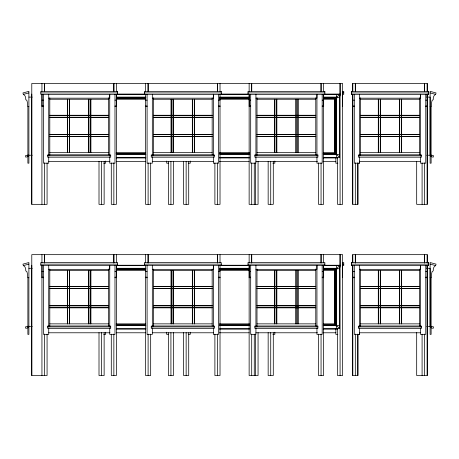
<?xml version="1.0" encoding="UTF-8"?>
<svg xmlns="http://www.w3.org/2000/svg" width="459" height="459" viewBox="0 0 459 459"><rect width="100%" height="100%" fill="white"/><g stroke="black" fill="none" stroke-linecap="round" stroke-linejoin="round"><path stroke-width="0.69" d="M47.07 334.175L47.07 375.525L31.78 375.525L31.78 254.665L342.644 254.665L342.644 375.525L337.514 375.525L337.514 328.472M47.07 162.991L47.07 204.335L31.78 204.335L31.78 83.475L342.644 83.475L342.644 204.335L337.514 204.335L337.514 157.288M44.506 263.127L44.506 254.665L44.506 262.531M44.506 91.238L44.506 83.475L44.506 91.341M99.006 332.614L99.006 375.525L104.136 375.525L104.136 332.752M99.006 161.425L99.006 204.335L104.136 204.335L104.136 161.562M101.571 375.525L101.571 332.614M101.571 204.335L101.571 161.425M109.741 265.434L109.741 269.358L48.729 269.358M109.741 94.244L109.741 98.169L48.729 98.169M113.855 263.127L113.855 254.665L113.855 262.531M113.855 91.238L113.855 83.475L113.855 91.341M148.108 263.127L148.108 254.665L148.108 262.531M148.108 91.238L148.108 83.475L148.108 91.341M168.355 332.752L168.355 375.525L173.485 375.525L173.485 332.614M168.355 161.562L168.355 204.335L173.485 204.335L173.485 161.425M170.92 375.525L170.92 332.614M170.92 204.335L170.92 161.425M183.583 332.614L183.583 375.525L188.712 375.525L188.712 332.752M183.583 161.425L183.583 204.335L188.712 204.335L188.712 161.562M186.147 375.525L186.147 332.614M186.147 204.335L186.147 161.425M213.343 265.434L213.343 269.358L152.325 269.358M213.343 94.244L213.343 98.169L152.325 98.169M217.457 263.127L217.457 254.665L217.457 262.531M217.457 91.238L217.457 83.475L217.457 91.341M251.704 263.127L251.704 254.665L251.704 262.531M251.704 91.238L251.704 83.475L251.704 91.341M255.497 375.525L255.497 334.043M255.497 204.335L255.497 162.859M258.061 332.614L258.061 375.525L249.139 375.525L249.139 265.394M258.061 161.425L258.061 204.335L249.139 204.335L249.139 94.204M268.159 332.614L268.159 375.525L273.289 375.525L273.289 332.752M268.159 161.425L268.159 204.335L273.289 204.335L273.289 161.562M270.724 375.525L270.724 332.614M270.724 204.335L270.724 161.425M316.945 265.434L316.945 269.358L255.927 269.358M316.945 94.244L316.945 98.169L255.927 98.169M321.059 263.127L321.059 254.665L321.059 262.531M321.059 91.238L321.059 83.475L321.059 91.341M334.789 325.001L334.789 268.997M334.789 153.817L334.789 97.813M340.079 375.525L340.079 254.665L340.079 267.167M340.079 204.335L340.079 83.475L340.079 95.977M352.741 375.525L352.741 265.394L352.741 375.525L357.871 375.525L357.871 334.175L357.871 375.525M352.741 254.665L352.741 262.531L352.741 254.665L427.22 254.665L427.22 262.531M352.741 204.335L352.741 94.204L352.741 204.335L357.871 204.335L357.871 162.991L357.871 204.335M352.741 83.475L352.741 91.341L352.741 83.475L427.22 83.475L427.22 91.341L427.22 83.475M355.306 263.127L355.306 254.665L355.306 262.531M355.306 91.238L355.306 83.475L355.306 91.341M420.542 265.434L420.542 269.358L359.529 269.358M420.542 94.244L420.542 98.169L359.529 98.169M424.655 263.127L424.655 254.665L424.655 262.531M424.655 91.238L424.655 83.475L424.655 91.341M416.686 332.614L416.686 375.525L427.22 375.525L427.22 265.394M416.686 161.425L416.686 204.335L427.22 204.335L427.22 94.204M430.106 106.528L431.058 106.528L431.443 105.989A13.954 13.954 0 0 1 432.235 100.154A1.073 1.073 0 0 0 433.296 98.949A4.504 4.504 0 0 1 435.666 94.399L436.05 92.953L430.106 91.364L430.106 163.192L431.121 163.192L431.121 106.557M430.106 277.718L431.058 277.718L431.443 277.179A13.954 13.954 0 0 1 432.235 271.344A1.073 1.073 0 0 0 433.296 270.139A4.504 4.504 0 0 1 435.666 265.589L436.05 264.143L430.106 262.548L430.106 334.381L431.121 334.381L431.121 277.747M336.499 97.532L339.597 94.428L323.629 94.428M336.499 268.716L339.597 265.618L40.817 265.589L40.817 262.548L117.653 262.548L117.653 265.589M27.879 106.557L27.879 163.192L28.894 163.192L28.894 91.364L22.95 92.953L23.334 94.399L28.894 92.913M28.315 154.958L25.429 155.733L25.813 157.179L28.28 156.519M27.879 277.747L27.879 334.381L28.894 334.381L28.894 262.548L22.95 264.143L23.334 265.589L28.894 264.097M28.315 326.148L25.429 326.923L25.813 328.369L28.28 327.709M342.339 91.364L343.762 91.364L343.762 94.399L342.339 94.399M40.817 92.953L117.653 92.953M144.419 92.953L221.249 92.953M248.021 92.953L324.852 92.953M342.339 92.913L343.762 92.913M351.617 92.953L428.448 92.953M117.297 94.055L144.465 94.055M221.181 94.055L248.348 94.055M325.064 94.055L340.079 94.055M116.586 94.428L145.893 94.428M219.752 94.428L249.776 94.428M28.894 97.101L32.233 97.101M116.385 97.101L145.646 97.101M219.522 97.101L249.489 97.101M323.365 97.101L336.923 97.101M426.767 97.101L430.106 97.101L430.106 155.234L426.767 155.234M116.586 97.532L145.893 97.532M219.752 97.532L249.776 97.532M323.629 97.532L339.597 97.532M116.385 98.065L145.646 98.065M219.522 98.065L249.489 98.065M323.365 98.065L336.923 98.065M116.173 98.169L145.56 98.169M219.391 98.169L249.495 98.169M323.32 98.169L334.789 98.169L334.789 153.736L323.32 153.736M49.796 99.242L108.565 99.242M116.173 99.242L145.56 99.242M153.398 99.242L212.167 99.242M219.391 99.242L249.495 99.242M256.994 99.242L315.769 99.242M323.32 99.242L334.789 99.242M360.596 99.242L419.365 99.242M41.993 100.154L43.49 100.154M114.98 100.154L116.477 100.154M145.595 100.154L147.092 100.154M218.582 100.154L220.073 100.154M249.197 100.154L250.689 100.154M322.178 100.154L323.675 100.154M352.793 100.154L354.291 100.154M425.78 100.154L427.277 100.154M41.993 105.989L43.49 105.989M114.98 105.989L116.477 105.989M145.595 105.989L147.092 105.989M218.582 105.989L220.073 105.989M249.197 105.989L250.689 105.989M322.178 105.989L323.675 105.989M352.793 105.989L354.291 105.989M425.78 105.989L427.277 105.989M28.894 106.528L27.942 106.528L27.557 105.989A13.954 13.954 0 0 0 26.765 100.154A1.073 1.073 0 0 1 25.704 98.949A4.504 4.504 0 0 0 23.334 94.399M43.49 106.528L41.993 106.528L41.993 94.342M114.98 106.528L116.477 106.528L116.477 94.342M145.595 106.528L147.092 106.528M218.582 106.528L220.073 106.528M250.689 106.528L249.197 106.528L249.197 94.342M322.178 106.528L323.675 106.528L323.675 94.342M352.793 106.528L354.291 106.528M425.78 106.528L427.277 106.528M49.796 115.266L108.565 115.266M153.398 115.266L212.167 115.266M256.994 115.266L315.769 115.266M360.596 115.266L419.365 115.266M49.796 115.427L108.565 115.427M153.398 115.427L212.167 115.427M256.994 115.427L315.769 115.427M360.596 115.427L419.365 115.427M49.796 117.246L108.565 117.246M153.398 117.246L212.167 117.246M256.994 117.246L315.769 117.246M360.596 117.246L419.365 117.246M49.796 117.406L108.565 117.406M153.398 117.406L212.167 117.406M256.994 117.406L315.769 117.406M360.596 117.406L419.365 117.406M49.796 134.504L108.565 134.504M153.398 134.504L212.167 134.504M256.994 134.504L315.769 134.504M360.596 134.504L419.365 134.504M49.796 134.665L108.565 134.665M153.398 134.665L212.167 134.665M256.994 134.665L315.769 134.665M360.596 134.665L419.365 134.665M49.796 136.478L108.565 136.478M153.398 136.478L212.167 136.478M256.994 136.478L315.769 136.478M360.596 136.478L419.365 136.478M49.796 136.639L108.565 136.639M153.398 136.639L212.167 136.639M256.994 136.639L315.769 136.639M360.596 136.639L419.365 136.639M49.796 152.669L108.565 152.669M116.173 152.669L145.56 152.669M153.398 152.669L212.167 152.669M219.391 152.669L249.495 152.669M256.994 152.669L315.769 152.669M323.32 152.669L334.789 152.669M360.596 152.669L419.365 152.669M116.173 153.736L145.56 153.736M219.391 153.736L249.495 153.736M116.138 153.845L145.4 153.845M219.987 153.845L249.243 153.845M323.119 153.845L335.965 153.845M116.586 154.379L145.893 154.379M219.752 154.379L249.776 154.379M323.629 154.379L339.597 154.379M48.373 154.803L109.988 154.803M151.975 154.803L213.59 154.803M255.577 154.803L317.186 154.803M359.173 154.803L420.788 154.803M28.894 155.234L32.233 155.234M47.656 155.733L110.705 155.733M151.258 155.733L214.307 155.733M254.86 155.733L317.903 155.733M358.456 155.733L421.505 155.733M116.586 157.477L145.893 157.477M219.752 157.477L249.776 157.477M323.629 157.477L339.597 157.477L339.597 94.428M116.265 157.959L145.52 157.959M219.396 157.959L249.369 157.959M323.239 157.959L337.514 157.959M48.729 161.591L109.942 161.591M116.322 161.591L145.417 161.591M152.325 161.591L213.676 161.591M219.35 161.591L249.151 161.591M255.927 161.591L317.41 161.591M323.084 161.591L335.856 161.591M359.42 161.591L420.542 161.591M103.717 163.192L105.685 163.192L105.685 161.046M168.665 163.192L166.697 163.192L166.697 161.046M188.299 163.192L190.261 163.192L190.261 161.046M272.875 163.192L274.838 163.192L274.838 161.046M337.818 163.192L335.856 163.192L335.856 157.46M342.339 262.548L343.762 262.548L343.762 265.589L342.339 265.589M40.817 264.143L117.653 264.143M144.419 264.143L221.249 264.143M248.021 264.143L324.852 264.143M342.339 264.097L343.762 264.097M351.617 264.143L428.448 264.143M117.297 265.245L144.465 265.245M221.181 265.245L248.348 265.245M325.064 265.245L340.079 265.245M28.894 268.291L32.233 268.291M116.385 268.291L145.646 268.291M219.522 268.291L249.489 268.291M323.365 268.291L336.923 268.291M426.767 268.291L430.106 268.291L430.106 326.424L426.767 326.424M116.586 268.716L145.893 268.716M219.752 268.716L249.776 268.716M323.629 268.716L339.597 268.716M116.385 269.249L145.646 269.249M219.522 269.249L249.489 269.249M323.365 269.249L336.923 269.249M116.173 269.358L145.56 269.358M219.391 269.358L249.495 269.358M323.32 269.358L334.789 269.358L334.789 324.926L323.32 324.926M49.796 270.426L108.565 270.426M116.173 270.426L145.56 270.426M153.398 270.426L212.167 270.426M219.391 270.426L249.495 270.426M256.994 270.426L315.769 270.426M323.32 270.426L334.789 270.426M360.596 270.426L419.365 270.426M41.993 271.344L43.49 271.344M114.98 271.344L116.477 271.344M145.595 271.344L147.092 271.344M218.582 271.344L220.073 271.344M249.197 271.344L250.689 271.344M322.178 271.344L323.675 271.344M352.793 271.344L354.291 271.344M425.78 271.344L427.277 271.344M41.993 277.179L43.49 277.179M114.98 277.179L116.477 277.179M145.595 277.179L147.092 277.179M218.582 277.179L220.073 277.179M249.197 277.179L250.689 277.179M322.178 277.179L323.675 277.179M352.793 277.179L354.291 277.179M425.78 277.179L427.277 277.179M28.894 277.718L27.942 277.718L27.557 277.179A13.954 13.954 0 0 0 26.765 271.344A1.073 1.073 0 0 1 25.704 270.139A4.504 4.504 0 0 0 23.334 265.589M43.49 277.718L41.993 277.718L41.993 265.531M114.98 277.718L116.477 277.718L116.477 265.531M145.595 277.718L147.092 277.718M218.582 277.718L220.073 277.718M250.689 277.718L249.197 277.718L249.197 265.531M322.178 277.718L323.675 277.718L323.675 265.531M352.793 277.718L354.291 277.718M425.78 277.718L427.277 277.718M49.796 286.456L108.565 286.456M153.398 286.456L212.167 286.456M256.994 286.456L315.769 286.456M360.596 286.456L419.365 286.456M49.796 286.617L108.565 286.617M153.398 286.617L212.167 286.617M256.994 286.617L315.769 286.617M360.596 286.617L419.365 286.617M49.796 288.43L108.565 288.43M153.398 288.43L212.167 288.43M256.994 288.43L315.769 288.43M360.596 288.43L419.365 288.43M49.796 288.591L108.565 288.591M153.398 288.591L212.167 288.591M256.994 288.591L315.769 288.591M360.596 288.591L419.365 288.591M49.796 305.688L108.565 305.688M153.398 305.688L212.167 305.688M256.994 305.688L315.769 305.688M360.596 305.688L419.365 305.688M49.796 305.849L108.565 305.849M153.398 305.849L212.167 305.849M256.994 305.849L315.769 305.849M360.596 305.849L419.365 305.849M49.796 307.668L108.565 307.668M153.398 307.668L212.167 307.668M256.994 307.668L315.769 307.668M360.596 307.668L419.365 307.668M49.796 307.828L108.565 307.828M153.398 307.828L212.167 307.828M256.994 307.828L315.769 307.828M360.596 307.828L419.365 307.828M49.796 323.859L108.565 323.859M116.173 323.859L145.56 323.859M153.398 323.859L212.167 323.859M219.391 323.859L249.495 323.859M256.994 323.859L315.769 323.859M323.32 323.859L334.789 323.859M360.596 323.859L419.365 323.859M116.173 324.926L145.56 324.926M219.391 324.926L249.495 324.926M116.138 325.029L145.4 325.029M219.987 325.029L249.243 325.029M323.119 325.029L335.965 325.029M116.586 325.569L145.893 325.569M219.752 325.569L249.776 325.569M323.629 325.569L339.597 325.569M48.373 325.993L109.994 325.993M151.975 325.993L213.59 325.993M255.577 325.993L317.192 325.993M359.173 325.993L420.794 325.993M28.894 326.424L32.233 326.424M47.656 326.923L110.705 326.923M151.258 326.923L214.307 326.923M254.86 326.923L317.903 326.923M358.456 326.923L421.505 326.923M116.586 328.667L145.893 328.667M219.752 328.667L249.776 328.667M323.629 328.667L339.597 328.667L339.597 265.618M116.265 329.149L145.52 329.149M219.396 329.149L249.369 329.149M323.239 329.149L337.514 329.149M48.729 332.781L109.942 332.781M116.322 332.781L145.417 332.781M152.325 332.781L213.676 332.781M219.35 332.781L249.151 332.781M255.927 332.781L317.41 332.781M323.084 332.781L335.856 332.781M359.42 332.781L420.542 332.781M103.717 334.381L105.685 334.381L105.685 332.23M168.665 334.381L166.697 334.381L166.697 332.23M188.299 334.381L190.261 334.381L190.261 332.23M272.875 334.381L274.838 334.381L274.838 332.23M337.818 334.381L335.856 334.381L335.856 328.644M430.106 92.913L435.666 94.399M430.685 154.958L433.571 155.733L433.187 157.179L430.72 156.519M430.106 264.097L435.666 265.589M430.685 326.148L433.571 326.923L433.187 328.369L430.72 327.709M336.499 154.379L339.597 157.477M336.499 325.569L339.597 328.667M428.345 91.364L428.345 94.399M428.345 262.548L428.345 265.589M427.22 94.055L427.22 204.335M427.22 254.665L427.22 263.127M427.22 265.245L427.22 375.525M427.168 94.342L427.168 97.589M427.168 265.531L427.168 268.779M425.78 94.37L425.78 163.192L420.542 163.192L420.542 156.743M425.78 265.554L425.78 334.381L420.542 334.381L420.542 327.933M424.655 162.859L424.655 204.335M424.655 334.043L424.655 375.525M422.091 162.991L422.091 204.335M422.091 334.175L422.091 375.525M421.505 154.803L421.505 157.179L358.456 157.179L358.456 154.803M421.505 325.993L421.505 328.369L358.456 328.369L358.456 325.993M420.542 94.37L420.542 155.308M420.542 265.554L420.542 326.498M419.365 97.813L419.365 154.803M419.365 269.003L419.365 325.993M401.665 99.242L401.665 152.669M401.665 270.426L401.665 323.859M401.505 99.242L401.505 152.669M401.505 270.426L401.505 323.859M399.686 99.242L399.686 152.669M399.686 270.426L399.686 323.859M399.525 99.242L399.525 152.669M399.525 270.426L399.525 323.859M380.436 99.242L380.436 152.669M380.436 270.426L380.436 323.859M380.276 99.242L380.276 152.669M380.276 270.426L380.276 323.859M378.457 99.242L378.457 152.669M378.457 270.426L378.457 323.859M378.296 99.242L378.296 152.669M378.296 270.426L378.296 323.859M360.596 97.813L360.596 155.234M360.596 268.997L360.596 326.424M359.529 94.244L359.529 155.308M359.529 156.743L359.529 163.192L354.291 163.192L354.291 94.37M359.529 265.434L359.529 326.498M359.529 327.933L359.529 334.381L354.291 334.381L354.291 265.554M359.42 161.046L359.42 163.192M359.42 332.23L359.42 334.381M355.306 162.859L355.306 204.335M355.306 334.043L355.306 375.525M352.69 94.342L352.69 106.528M352.69 265.531L352.69 277.718M351.617 91.364L351.617 94.399M351.617 262.548L351.617 265.589M342.592 92.913L342.592 106.528M342.592 264.097L342.592 277.718M336.499 94.428L336.499 157.477M336.499 265.618L336.499 328.667M335.965 98.065L335.965 154.803M335.965 269.249L335.965 325.993M335.856 97.813L335.856 153.817M335.856 268.997L335.856 325.001M324.852 265.589L324.852 262.548L248.021 262.548L248.021 265.589M323.624 83.475L323.624 91.341M323.624 94.204L323.624 204.335L318.494 204.335L318.494 162.991M323.624 254.665L323.624 262.531M323.624 265.394L323.624 375.525L318.494 375.525L318.494 334.175M322.178 94.37L322.178 163.192L316.945 163.192L316.945 156.743M322.178 265.554L322.178 334.381L316.945 334.381L316.945 327.933M321.059 162.859L321.059 204.335M321.059 334.043L321.059 375.525M317.903 154.803L317.903 157.179L254.86 157.179L254.86 154.803M317.903 325.993L317.903 328.369L254.86 328.369L254.86 325.993M316.945 94.37L316.945 155.308M316.945 265.554L316.945 326.498M315.769 97.813L315.769 154.803M315.769 269.003L315.769 325.993M298.063 99.242L298.063 152.669M298.063 270.426L298.063 323.859M297.902 99.242L297.902 152.669M297.902 270.426L297.902 323.859M296.089 99.242L296.089 152.669M296.089 270.426L296.089 323.859M295.929 99.242L295.929 152.669M295.929 270.426L295.929 323.859M276.834 99.242L276.834 152.669M276.834 270.426L276.834 323.859M276.674 99.242L276.674 152.669M276.674 270.426L276.674 323.859M274.861 99.242L274.861 152.669M274.861 270.426L274.861 323.859M274.7 99.242L274.7 152.669M274.7 270.426L274.7 323.859M256.994 97.813L256.994 155.234M256.994 268.997L256.994 326.424M255.927 94.244L255.927 155.308M255.927 156.743L255.927 163.192L250.689 163.192L250.689 94.37M255.927 265.434L255.927 326.498M255.927 327.933L255.927 334.381L250.689 334.381L250.689 265.554M254.269 162.991L254.269 204.335M254.269 334.175L254.269 375.525M251.704 162.859L251.704 204.335M251.704 334.043L251.704 375.525M249.139 83.475L249.139 91.341M249.139 254.665L249.139 262.531M221.249 265.589L221.249 262.548L144.419 262.548L144.419 265.589M220.022 83.475L220.022 91.341M220.022 94.204L220.022 204.335L214.892 204.335L214.892 162.991M220.022 254.665L220.022 262.531M220.022 265.394L220.022 375.525L214.892 375.525L214.892 334.175M218.582 94.37L218.582 163.192L213.343 163.192L213.343 156.743M218.582 265.554L218.582 334.381L213.343 334.381L213.343 327.933M217.457 162.859L217.457 204.335M217.457 334.043L217.457 375.525M214.307 154.803L214.307 157.179L151.258 157.179L151.258 154.803M214.307 325.993L214.307 328.369L151.258 328.369L151.258 325.993M213.343 94.37L213.343 155.308M213.343 265.554L213.343 326.498M212.167 97.813L212.167 154.803M212.167 269.003L212.167 325.993M194.467 99.242L194.467 152.669M194.467 270.426L194.467 323.859M194.306 99.242L194.306 152.669M194.306 270.426L194.306 323.859M192.487 99.242L192.487 152.669M192.487 270.426L192.487 323.859M192.327 99.242L192.327 152.669M192.327 270.426L192.327 323.859M173.232 99.242L173.232 152.669M173.232 270.426L173.232 323.859M173.072 99.242L173.072 152.669M173.072 270.426L173.072 323.859M171.259 99.242L171.259 152.669M171.259 270.426L171.259 323.859M171.098 99.242L171.098 152.669M171.098 270.426L171.098 323.859M153.398 97.813L153.398 155.234M153.398 268.997L153.398 326.424M152.325 94.244L152.325 155.308M152.325 156.743L152.325 163.192L147.092 163.192L147.092 94.37M152.325 265.434L152.325 326.498M152.325 327.933L152.325 334.381L147.092 334.381L147.092 265.554M150.672 162.991L150.672 204.335L145.543 204.335L145.543 94.204M150.672 334.175L150.672 375.525L145.543 375.525L145.543 265.394M148.108 162.859L148.108 204.335M148.108 334.043L148.108 375.525M145.543 83.475L145.543 91.341M145.543 254.665L145.543 262.531M116.42 83.475L116.42 91.341M116.42 94.204L116.42 204.335L111.29 204.335L111.29 162.991M116.42 254.665L116.42 262.531M116.42 265.394L116.42 375.525L111.29 375.525L111.29 334.175M114.98 94.37L114.98 163.192L109.741 163.192L109.741 156.743M114.98 265.554L114.98 334.381L109.741 334.381L109.741 327.933M113.855 162.859L113.855 204.335M113.855 334.043L113.855 375.525M110.705 154.803L110.705 157.179L47.656 157.179L47.656 154.803M110.705 325.993L110.705 328.369L47.656 328.369L47.656 325.993M109.741 94.37L109.741 155.308M109.741 265.554L109.741 326.498M108.565 97.813L108.565 154.803M108.565 269.003L108.565 325.993M90.865 99.242L90.865 152.669M90.865 270.426L90.865 323.859M90.704 99.242L90.704 152.669M90.704 270.426L90.704 323.859M88.891 99.242L88.891 152.669M88.891 270.426L88.891 323.859M88.725 99.242L88.725 152.669M88.725 270.426L88.725 323.859M69.636 99.242L69.636 152.669M69.636 270.426L69.636 323.859M69.475 99.242L69.475 152.669M69.475 270.426L69.475 323.859M67.657 99.242L67.657 152.669M67.657 270.426L67.657 323.859M67.496 99.242L67.496 152.669M67.496 270.426L67.496 323.859M49.796 97.813L49.796 155.234M49.796 268.997L49.796 326.424M48.729 94.244L48.729 155.308M48.729 156.743L48.729 163.192L43.49 163.192L43.49 94.37M48.729 265.434L48.729 326.498M48.729 327.933L48.729 334.381L43.49 334.381L43.49 265.554M44.506 162.859L44.506 204.335M44.506 334.043L44.506 375.525M41.941 83.475L41.941 91.341M41.941 94.204L41.941 204.335M41.941 254.665L41.941 262.531M41.941 265.394L41.941 375.525M31.78 94.055L31.78 204.335M31.78 265.245L31.78 375.525M117.653 91.364L40.817 91.364L40.817 94.399L117.653 94.399L117.653 91.364M221.249 91.364L144.419 91.364L144.419 94.399L221.249 94.399L221.249 91.364M324.852 91.364L248.021 91.364L248.021 94.399L324.852 94.399L324.852 91.364M428.448 91.364L351.514 91.364L351.514 94.399L428.448 94.399L428.448 91.364M428.448 262.548L351.514 262.548L351.514 265.589L428.448 265.589L428.448 262.548"/></g></svg>
